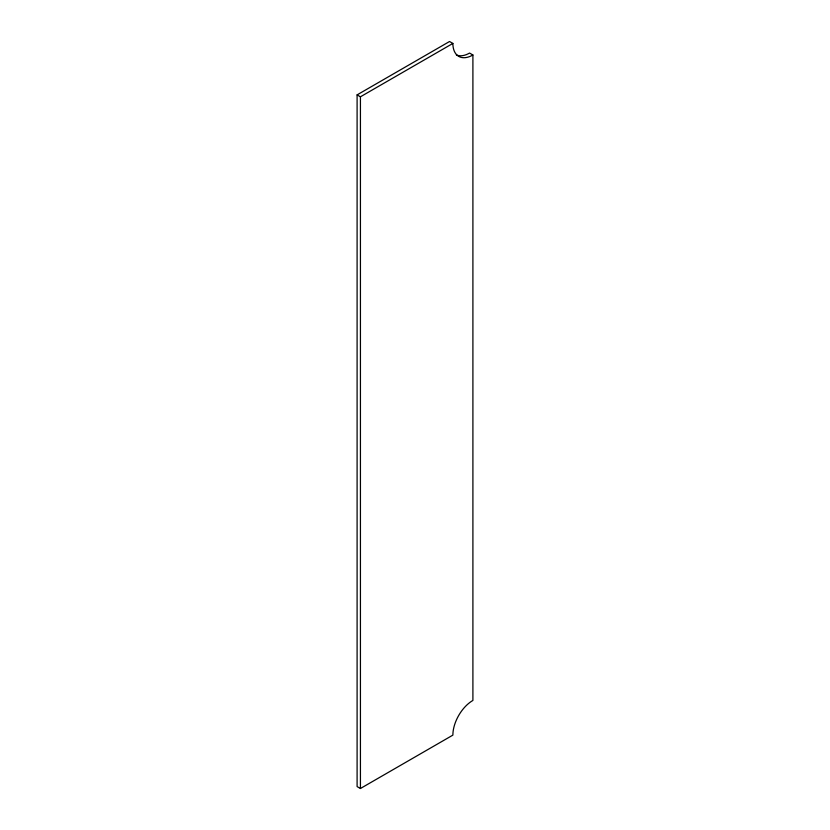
<?xml version="1.0" encoding="UTF-8"?>
<svg xmlns="http://www.w3.org/2000/svg" width="830" height="830" viewBox="0 0 830 830"><rect width="100%" height="100%" fill="white"/><g stroke="black" fill="none" stroke-linecap="round" stroke-linejoin="round"><path stroke-width="1.25" d="M357.097 94.879L449.549 41.5L452.879 43.43A28.324 16.351 -60 0 0 472.903 54.988L472.903 700.437A28.324 16.351 -60 0 0 452.879 735.121L360.428 788.5L357.097 786.57L357.097 94.879L360.428 96.799L452.879 43.43M472.903 54.988L469.573 53.058A28.324 16.351 -60 0 1 456.355 54.936M360.428 96.799L360.428 788.5"/></g></svg>
